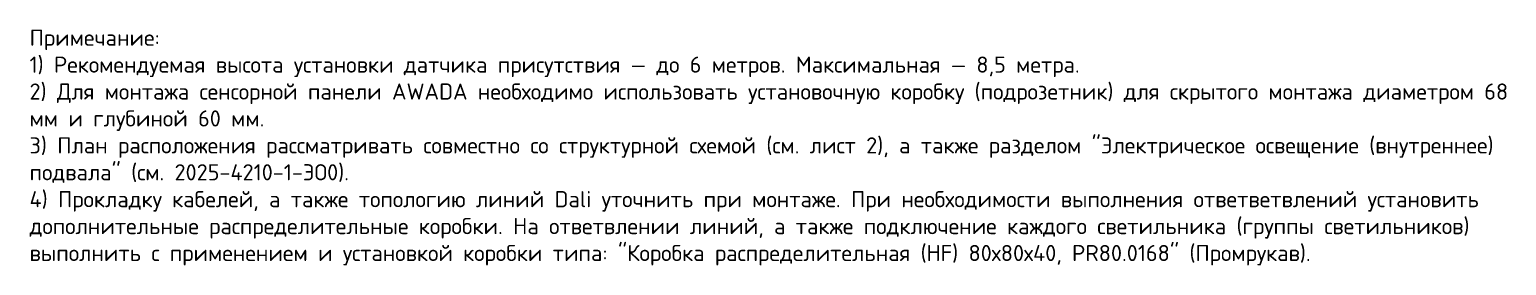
# Model space of a CAD drawing. Header units: millimetres. Extents: x -813692 to 807431, y 0 to 1813163.
# Drawn here: x 197813 to 220664, y 574362 to 578016 of the extents above; entities that cross this region are included whole.
import ezdxf

# ---------------------------------------------------------------- set-up
doc = ezdxf.new("R2010")
doc.units = ezdxf.units.MM
doc.styles.add('ISOCPEUR', font='isocpeur.ttf')

msp = doc.modelspace()

# ---------------------------------------------------------------- texts
at = {"ltscale": 100, "insert": (197812.5, 578013.9), "char_height": 250, "attachment_point": 1, "style": 'ISOCPEUR'}
msp.add_mtext_dynamic_manual_height_columns('{\\C0;Примечание:\\P1) Рекомендуемая высота установки датчика присутствия — до 6 метров. Максимальная — 8,5 метра.\\P2) Для монтажа сенсорной панели AWADA необходимо использовать установочную коробку (подрозетник) для скрытого монтажа диаметром 68 мм и глубиной 60 мм.\\P3) План расположения рассматривать совместно со структурной схемой (см. лист 2), а также разделом "}Электрическое освещение (внутреннее) подвала" (см. 2025-4210-1-ЭО0).\\P{\\C0;4) Прокладку кабелей, а также топологию линий Dali уточнить при монтаже. При необходимости выполнения ответветвлений установить дополнительные распределительные коробки. На ответвлении линий, а также подключение каждого светильника (группы светильников) выполнить с применением и установкой коробки типа: "}Коробка распределительная (HF) 80х80х40, PR80.0168" (Промрукав).', width=22979.175, gutter_width=12.5, heights=[0], dxfattribs=at)

doc.saveas('drawing.dxf')
